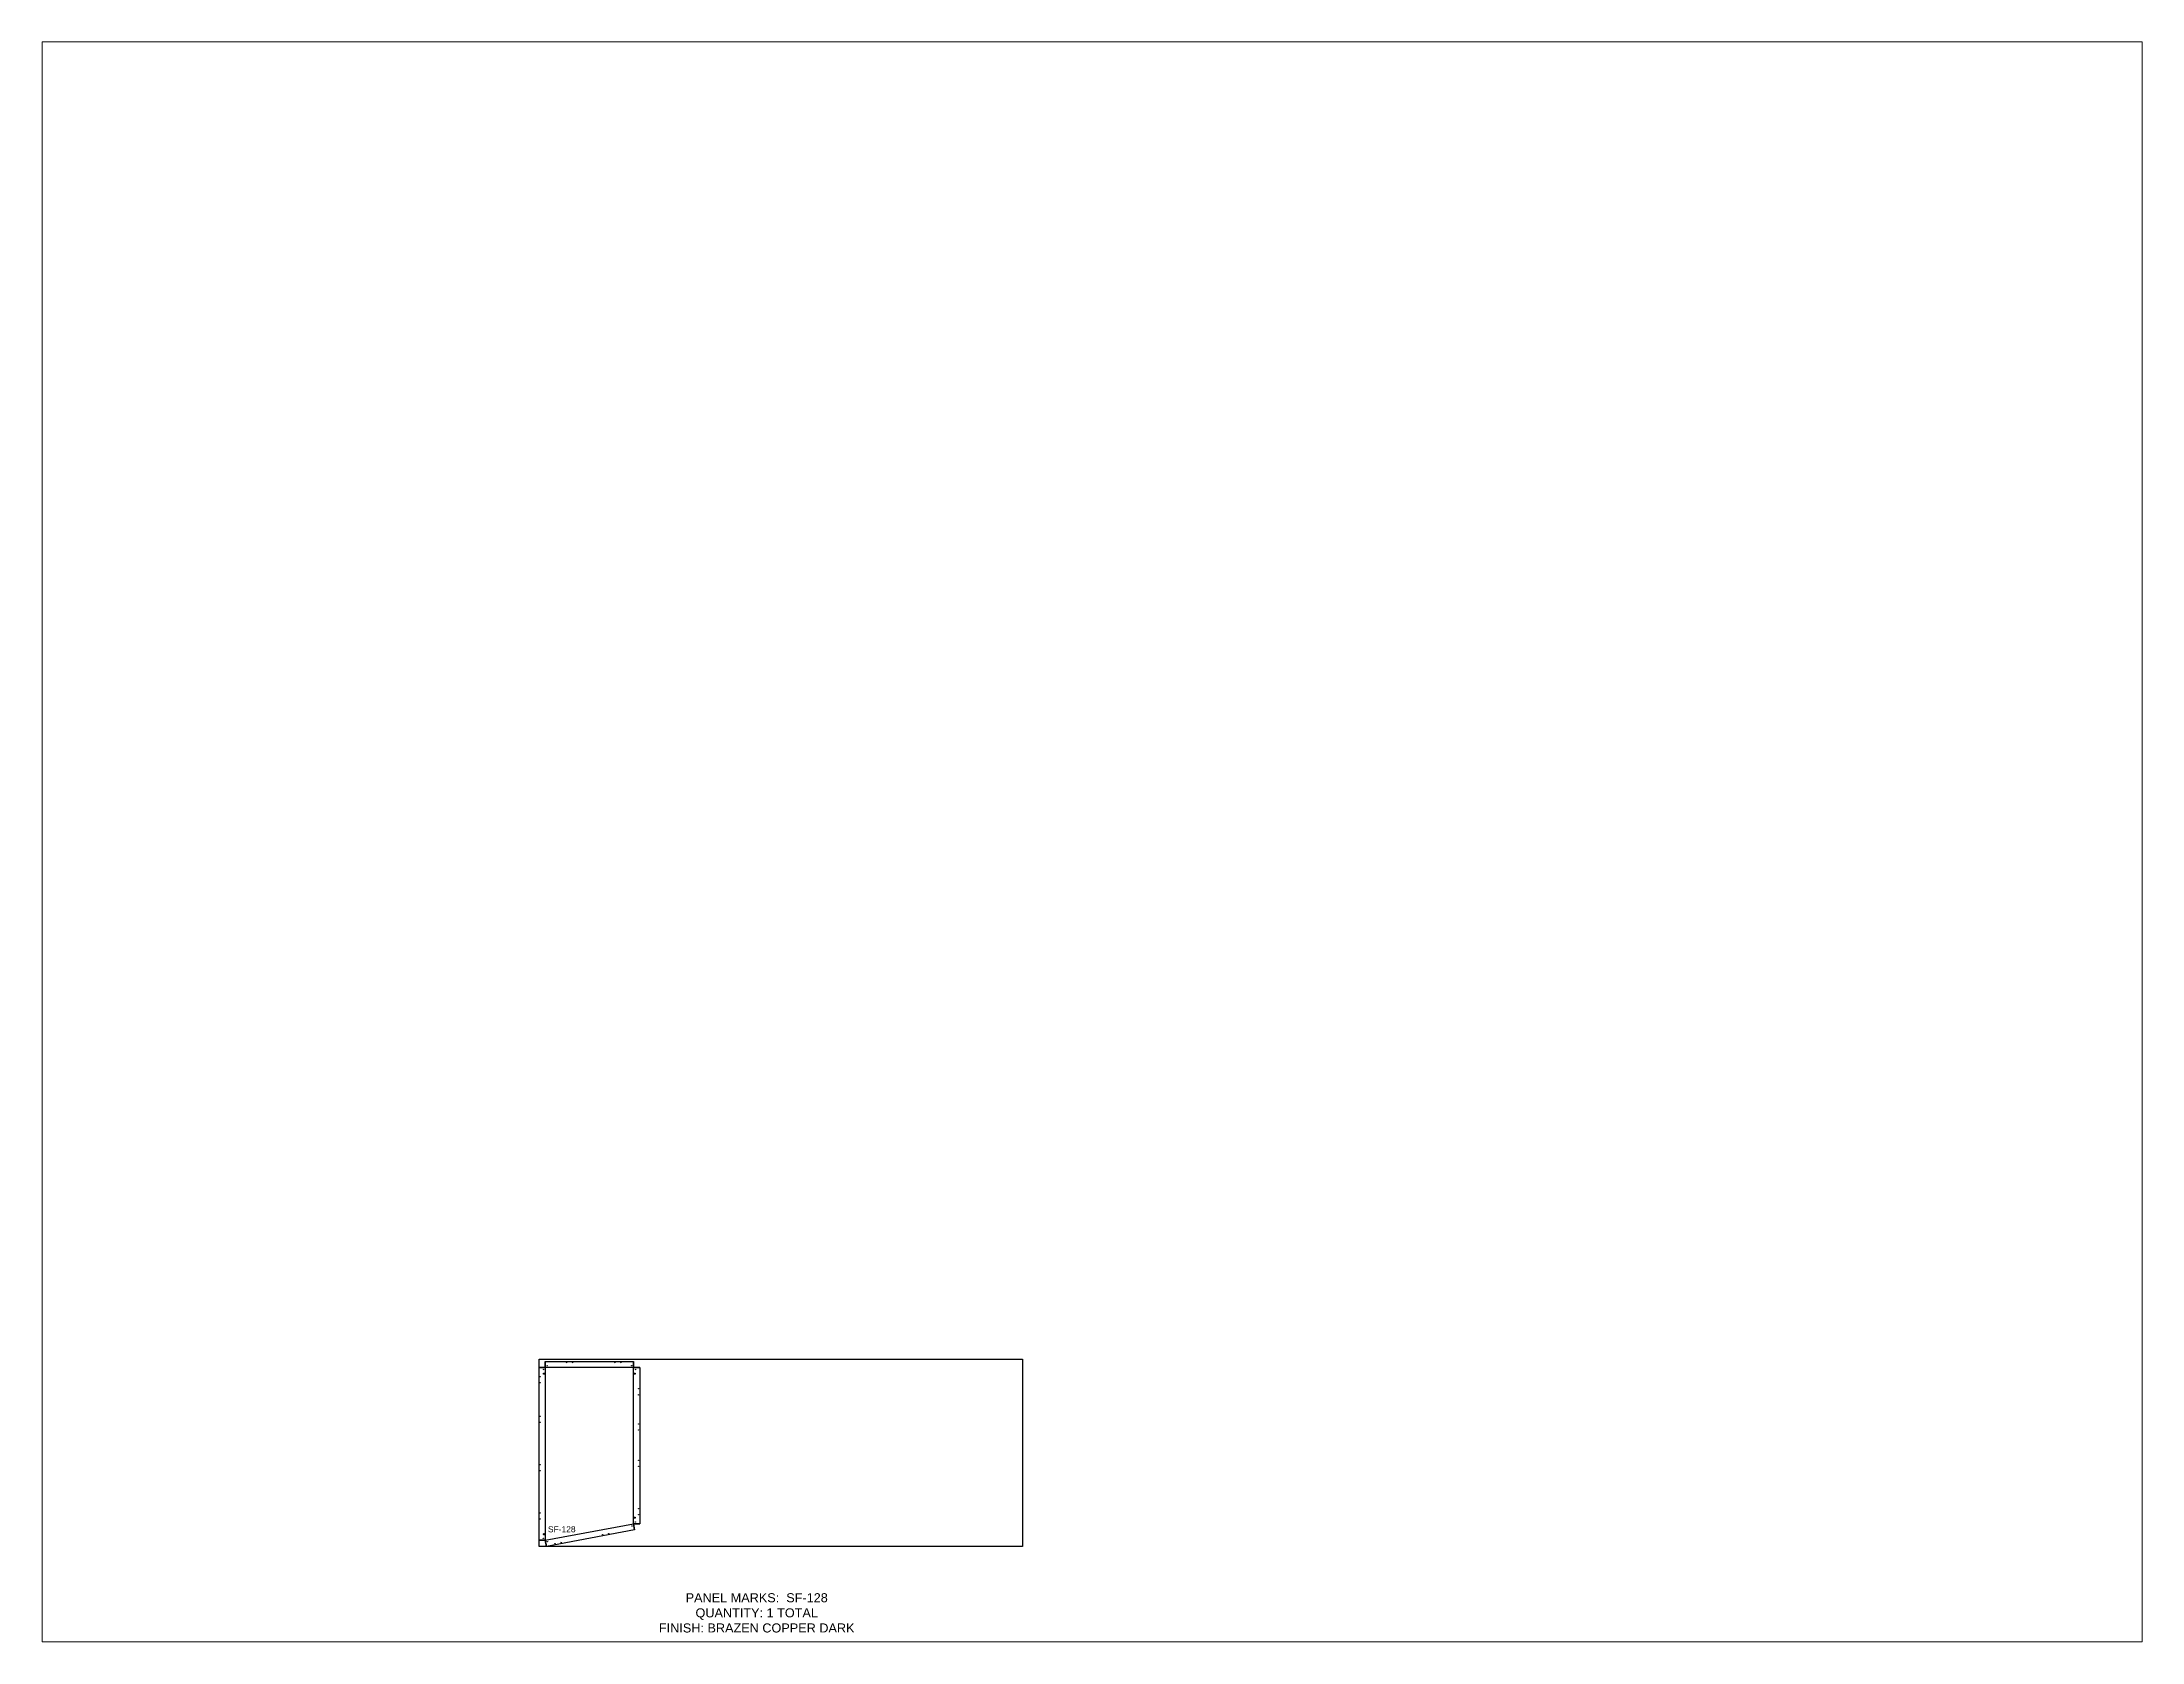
# Paper-space layout 'Layout1' of a CAD drawing. Header units: inches. Extents: x 1.05 to 9.45, y 0.8 to 7.2.
# The model-space entities are those that its viewports show. They can reach past a viewport. Long polylines and large blocks are cut down to what shows.
import ezdxf

# ---------------------------------------------------------------- set-up
doc = ezdxf.new("R2010")
doc.units = ezdxf.units.IN
doc.header["$MEASUREMENT"] = 0
doc.linetypes.add('HIDDEN', pattern=[0.375, 0.25, -0.125])
doc.linetypes.add('PHANTOM', pattern=[2.5, 1.25, -0.25, 0.25, -0.25, 0.25, -0.25])
for name, color, linetype in [('CUT', 7, 'Continuous'), ('DIMS', 1, 'Continuous'), ('HOLES', 6, 'Continuous'), ('ROUT', 1, 'HIDDEN'), ('SHEET', 5, 'PHANTOM'), ('TEXT', 2, 'PHANTOM'), ('V135', 4, 'HIDDEN'), ('WEEPS', 3, 'HIDDEN')]:
    doc.layers.add(name, color=color, linetype=linetype)
doc.styles.get("Standard").update_dxf_attribs({"font": 'arial.ttf'})

msp = doc.modelspace()

# ---------------------------------------------------------------- linework, layer by layer
at = {"layer": 'CUT', "ltscale": 0.25}
msp.add_lwpolyline([(2.44, 0), (2.06, 2.03), (0, 2.03), (0, 59.17), (2.06, 59.17), (2.06, 61.24), (31.27, 61.24), (31.27, 59.17), (33.33, 59.17), (33.33, 7.48), (31.27, 7.48), (31.64, 5.46)], close=True, dxfattribs=at)
at = {"layer": 'HOLES', "ltscale": 0.25}
for centre in [(0.38, 56.17), (1.44, 58.55), (2.69, 59.8), (9.07, 60.86), (11.07, 60.86), (25.06, 60.86), (27.06, 60.86), (30.64, 59.8), (31.89, 58.55), (0.38, 54.17), (32.95, 52.17), (32.95, 50.17), (0.38, 43.03), (0.38, 41.03), (32.95, 40.48), (32.95, 38.48), (32.95, 28.48), (0.38, 27.03), (0.38, 25.03), (32.95, 26.48), (0.38, 11.03), (0.38, 9.03), (31.89, 8.11), (32.95, 12.48), (32.95, 10.48), (1.44, 2.65), (2.79, 1.53), (5.32, 0.92), (7.29, 1.29), (21.05, 3.86), (23.02, 4.23), (30.77, 6.76)]:
    msp.add_circle(centre, 0.0625, dxfattribs=at)
at = {"layer": 'ROUT', "ltscale": 0.25}
msp.add_line((33.33, 59.17), (0, 59.17), dxfattribs=at)
for points in [[(2.06, 61.24), (2.06, 2.03), (31.27, 7.48), (33.33, 7.48)], [(31.64, 5.46), (31.27, 7.48), (31.27, 61.24)]]:
    msp.add_lwpolyline(points, dxfattribs=at)
at = {"layer": 'SHEET'}
msp.add_lwpolyline([(0, 62), (160, 62), (160, 0), (0, 0)], close=True, dxfattribs=at)
at = {"layer": 'V135'}
msp.add_lwpolyline([(0, 2.03), (2.06, 2.03), (2.44, 0)], dxfattribs=at)
at = {"layer": 'WEEPS', "ltscale": 0.25}
for centre in [(1.66, 57.17), (31.67, 57.17), (31.67, 9.48), (1.66, 4.03)]:
    msp.add_circle(centre, 0.188, dxfattribs=at)

# ---------------------------------------------------------------- texts
at = {"layer": 'DIMS', "ltscale": 0.25, "insert": (7.53, 6.68), "char_height": 2, "attachment_point": 2}
msp.add_mtext_dynamic_manual_height_columns('SF-128', width=3.0859, gutter_width=10, heights=[2.07], dxfattribs=at)
at = {"layer": 'TEXT', "insert": (72.05, -22.01), "char_height": 3, "attachment_point": 5}
msp.add_mtext_dynamic_manual_height_columns('\\pxt44;PANEL MARKS:  SF-128\\P\\ptz;QUANTITY: 1 TOTAL\\PFINISH: BRAZEN COPPER DARK', width=199.7409, gutter_width=1, heights=[0], dxfattribs=at)

psp = doc.layouts.get("Layout1")

# ---------------------------------------------------------------- viewports
at = {"layer": 'CUT'}
psp.add_viewport(center=(5.25, 4), size=(8.4, 6.4), view_center_point=(183.0157, 233.1318), view_height=529.538938, dxfattribs=at)

doc.saveas('drawing.dxf')
